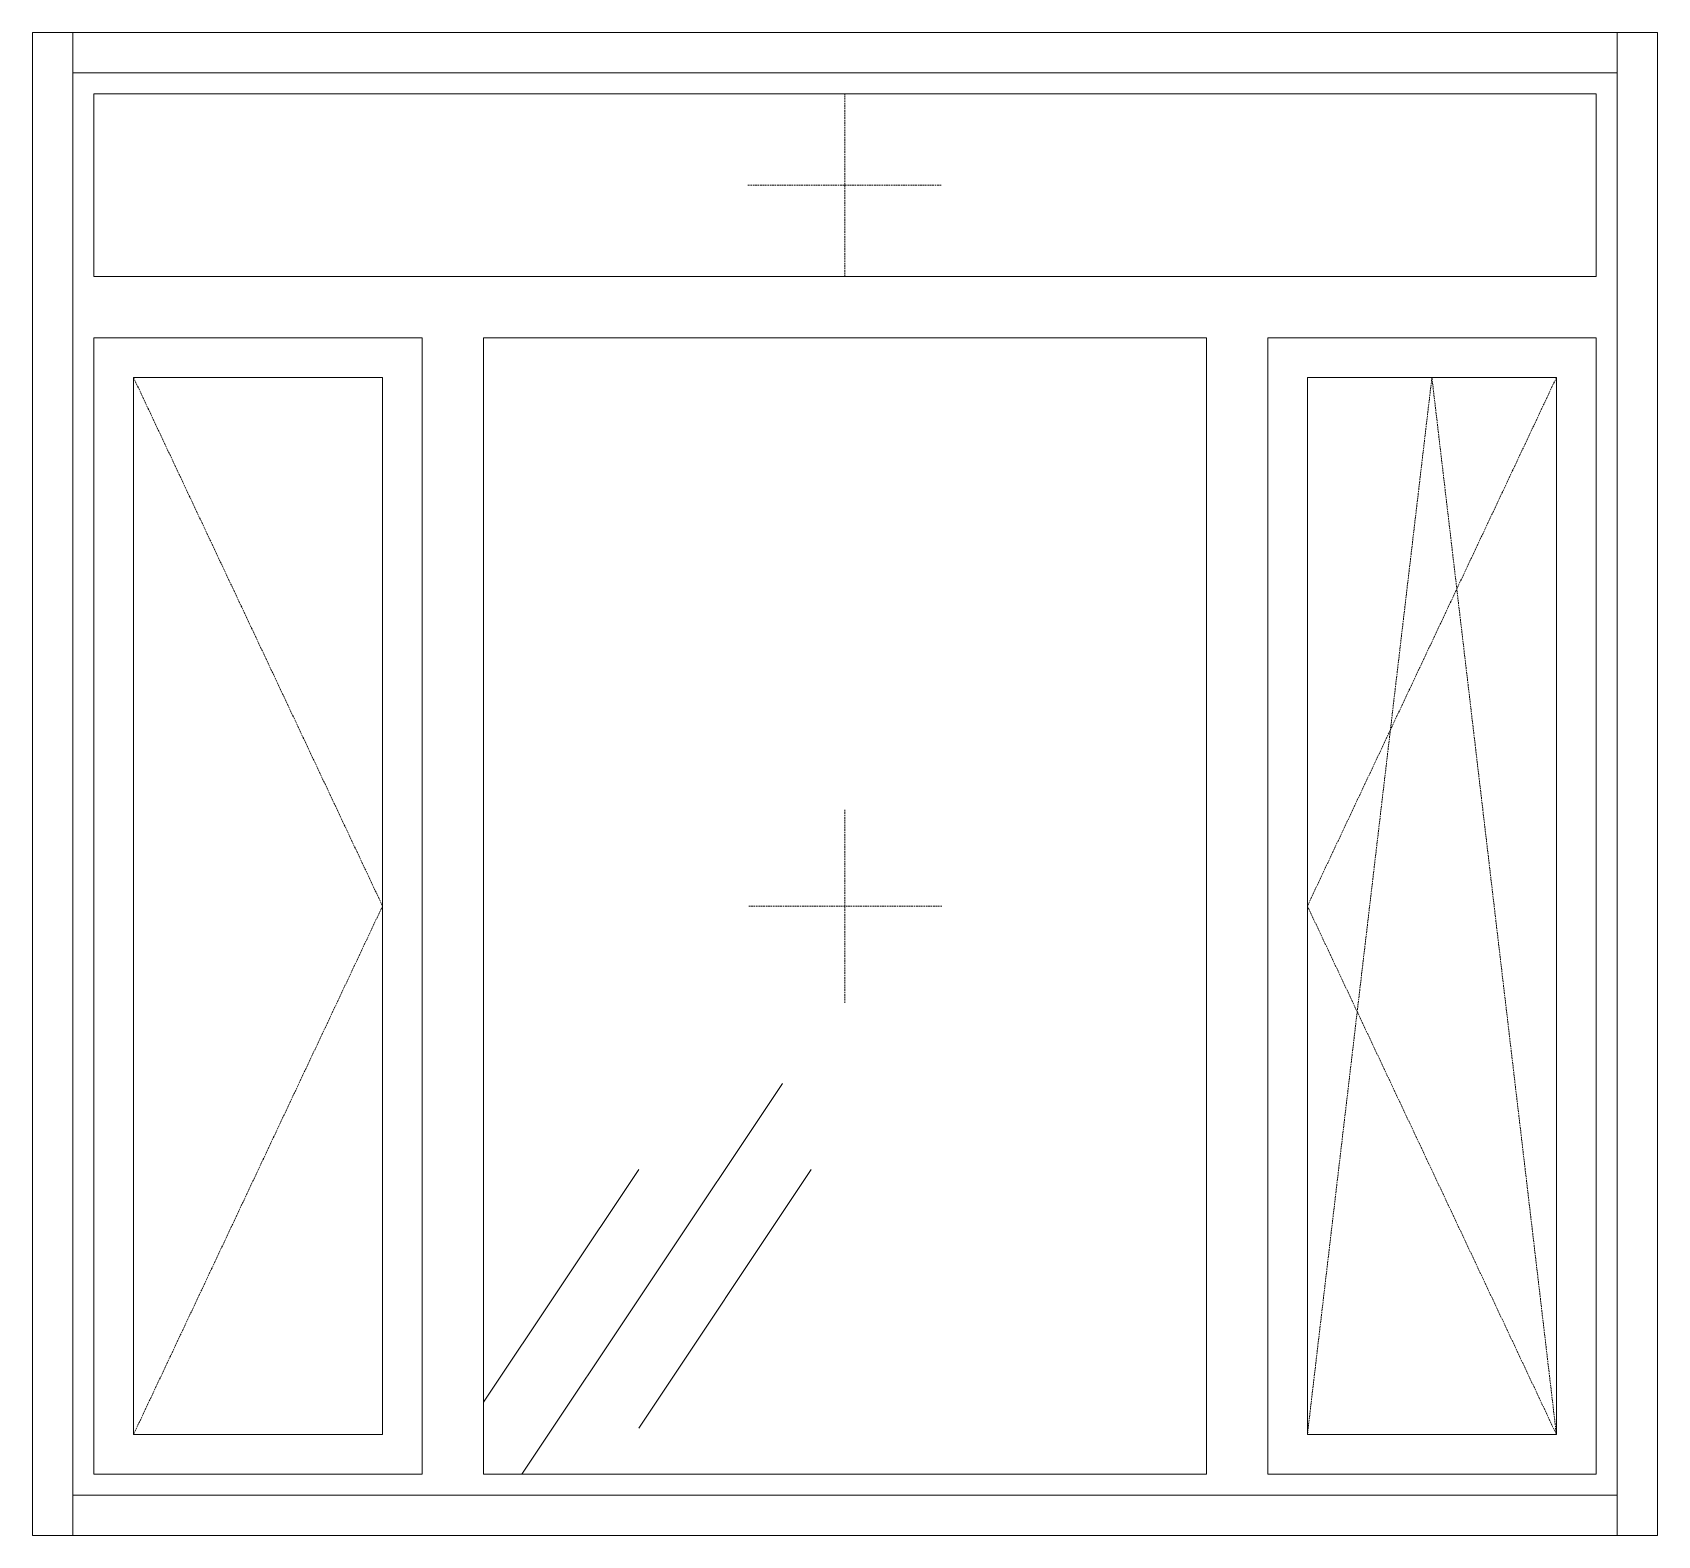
# Model space of a CAD drawing. Header units: millimetres. Extents: x -515342 to 330399, y -224905 to 507333.
# Drawn here: x 85485 to 87495, y 9578 to 11438 of the extents above; entities that cross this region are included whole.
import ezdxf

# ---------------------------------------------------------------- set-up
doc = ezdxf.new("R2010")
doc.units = ezdxf.units.MM
doc.linetypes.add('ASVP_Штриховая_ш2 п1', pattern=[3, 2, -1])
doc.layers.get('0').update_dxf_attribs({"lineweight": 0})
for name, color, linetype, lineweight in [('Витраж', 7, 'Continuous', 0), ('Окна', 7, 'Continuous', 0), ('Окна открывание', 7, 'Continuous', 0)]:
    doc.layers.add(name, color=color, linetype=linetype, lineweight=lineweight)
pattern_1 = [(236.31, (1066.07, 1244.6), (-1777.9963, -3556.002), [641.067, -5769.603]), (236.31, (1101.63, 1137.9), (-1777.9963, -3556.002), [384.64, -6026.03]), (236.31, (888.27, 1137.9), (-1777.9963, -3556.002), [384.64, -6026.03])]

# ---------------------------------------------------------------- blocks, each defined once
blk = doc.blocks.new('Окно_ПВХ_3Створки_1Фрамуга-верх - АР_Окно_ОП_1820_h_х1970_3ст2фр-в-V69-О_АР_Эскиз_Фасад 12-1 копия 1')
at = {"layer": 'Окна'}
h = blk.add_hatch(dxfattribs=at)
h.set_pattern_fill('FP_1', color=256, style=0, pattern_type=2)
h.set_pattern_definition(pattern_1)
h.paths.add_polyline_path([(-96845.9, 7635), (-96845.9, 8943), (-97153.9, 8943), (-97153.9, 7635), (-96873, 7635)])
at = {"layer": 'Окна открывание'}
h = blk.add_hatch(dxfattribs=at)
h.set_pattern_fill('FP_1', color=256, style=0, pattern_type=2)
h.set_pattern_definition(pattern_1)
h.paths.add_polyline_path([(-95826.9, 7586), (-95826.9, 8992), (-96720.9, 8992), (-96720.9, 7586), (-95973.4, 7586)])
at = {"layer": 'Окна'}
for p, q in [((-95344.9, 9294), (-97202.9, 9294)), ((-97202.9, 9294), (-97202.9, 9068)), ((-95344.9, 9068), (-95344.9, 9294)), ((-95344.9, 9068), (-97202.9, 9068)), ((-96796.9, 8992), (-97202.9, 8992)), ((-97202.9, 8992), (-97202.9, 7586)), ((-96796.9, 7586), (-96796.9, 8992)), ((-95826.9, 8992), (-96720.9, 8992)), ((-96720.9, 7586), (-96720.9, 8992)), ((-95826.9, 7586), (-95826.9, 8992)), ((-95344.9, 8992), (-95750.9, 8992)), ((-95750.9, 7586), (-95750.9, 8992)), ((-95344.9, 7586), (-95344.9, 8992)), ((-97153.9, 8943), (-97153.9, 7635)), ((-96845.9, 8943), (-97153.9, 8943)), ((-96845.9, 8943), (-96845.9, 7635)), ((-95701.9, 8943), (-95701.9, 7635)), ((-95393.9, 8943), (-95701.9, 8943)), ((-95393.9, 8943), (-95393.9, 7635)), ((-97153.9, 7635), (-96845.9, 7635)), ((-95701.9, 7635), (-95393.9, 7635)), ((-97202.9, 7586), (-96796.9, 7586)), ((-96720.9, 7586), (-95826.9, 7586)), ((-95750.9, 7586), (-95344.9, 7586))]:
    blk.add_line(p, q, dxfattribs=at)
at = {"layer": 'Окна открывание', "linetype": 'ASVP_Штриховая_ш2 п1'}
for p, q in [((-96273.9, 9068), (-96273.9, 9294)), ((-96393.9, 9181), (-96153.9, 9181)), ((-97153.9, 8943), (-96845.9, 8289)), ((-95547.9, 8943), (-95701.9, 7635)), ((-95393.9, 8943), (-95701.9, 8289)), ((-95393.9, 7635), (-95547.9, 8943)), ((-96273.9, 8169), (-96273.9, 8409)), ((-96845.9, 8289), (-97153.9, 7635)), ((-96153.9, 8289), (-96393.9, 8289)), ((-95701.9, 8289), (-95393.9, 7635))]:
    blk.add_line(p, q, dxfattribs=at)
blk = doc.blocks.new('Прямоугольный импост - АР_Откос_Металлический_50х330 Белый Правый-9899493-О_АР_Эскиз_Фасад 12-1 копия 1')
at = {"layer": 'Витраж'}
for p, q in [((-9974.1, 2570), (-9974.1, 2620)), ((-9974.1, 2620), (-8064.1, 2620)), ((-8064.1, 2620), (-8064.1, 2570)), ((-9974.1, 2570), (-8064.1, 2570))]:
    blk.add_line(p, q, dxfattribs=at)
blk = doc.blocks.new('Прямоугольный импост - АР_Откос_Металлический_50х330 Белый Левый-9898761-О_АР_Эскиз_Фасад 12-1 копия 1')
at = {"layer": 'Витраж'}
for p, q in [((-9974.1, 760), (-9974.1, 810)), ((-8064.1, 810), (-9974.1, 810)), ((-8064.1, 810), (-8064.1, 760)), ((-8064.1, 760), (-9974.1, 760))]:
    blk.add_line(p, q, dxfattribs=at)
blk = doc.blocks.new('Прямоугольный импост - АР_Откос_Металлический_50х330 Белый Правый-9899492-О_АР_Эскиз_Фасад 12-1 копия 1')
at = {"layer": 'Витраж'}
for p, q in [((-8064.1, 2620), (-8014.1, 2620)), ((-8064.1, 2620), (-8064.1, 760)), ((-8014.1, 2620), (-8014.1, 760)), ((-8014.1, 760), (-8064.1, 760))]:
    blk.add_line(p, q, dxfattribs=at)
blk = doc.blocks.new('Прямоугольный импост - АР_Откос_Металлический_50х330 Белый Левый-V99-О_АР_Эскиз_Фасад 12-1 копия 1')
at = {"layer": 'Витраж'}
for p, q in [((-10024.1, 2620), (-9974.1, 2620)), ((-10024.1, 760), (-10024.1, 2620)), ((-9974.1, 760), (-9974.1, 2620)), ((-9974.1, 760), (-10024.1, 760))]:
    blk.add_line(p, q, dxfattribs=at)
blk = doc.blocks.new('СД_Люблино_Фасады_rvt-1-О_АР_Эскиз_Фасад 12-1 копия 1')
at = {"layer": 'Витраж', "lineweight": 9}
for name in ['Прямоугольный импост - АР_Откос_Металлический_50х330 Белый Левый-V99-О_АР_Эскиз_Фасад 12-1 копия 1', 'Прямоугольный импост - АР_Откос_Металлический_50х330 Белый Правый-9899493-О_АР_Эскиз_Фасад 12-1 копия 1', 'Прямоугольный импост - АР_Откос_Металлический_50х330 Белый Правый-9899492-О_АР_Эскиз_Фасад 12-1 копия 1', 'Прямоугольный импост - АР_Откос_Металлический_50х330 Белый Левый-9898761-О_АР_Эскиз_Фасад 12-1 копия 1']:
    blk.add_blockref(name, (-87254.7, 6750), dxfattribs=at)
at = {"layer": 'Окна', "lineweight": 9}
blk.add_blockref('Окно_ПВХ_3Створки_1Фрамуга-верх - АР_Окно_ОП_1820_h_х1970_3ст2фр-в-V69-О_АР_Эскиз_Фасад 12-1 копия 1', (0, 0), dxfattribs=at)

msp = doc.modelspace()

# ---------------------------------------------------------------- block references
msp.add_blockref('СД_Люблино_Фасады_rvt-1-О_АР_Эскиз_Фасад 12-1 копия 1', (182763.6864, 2067.7355))

doc.saveas('drawing.dxf')
